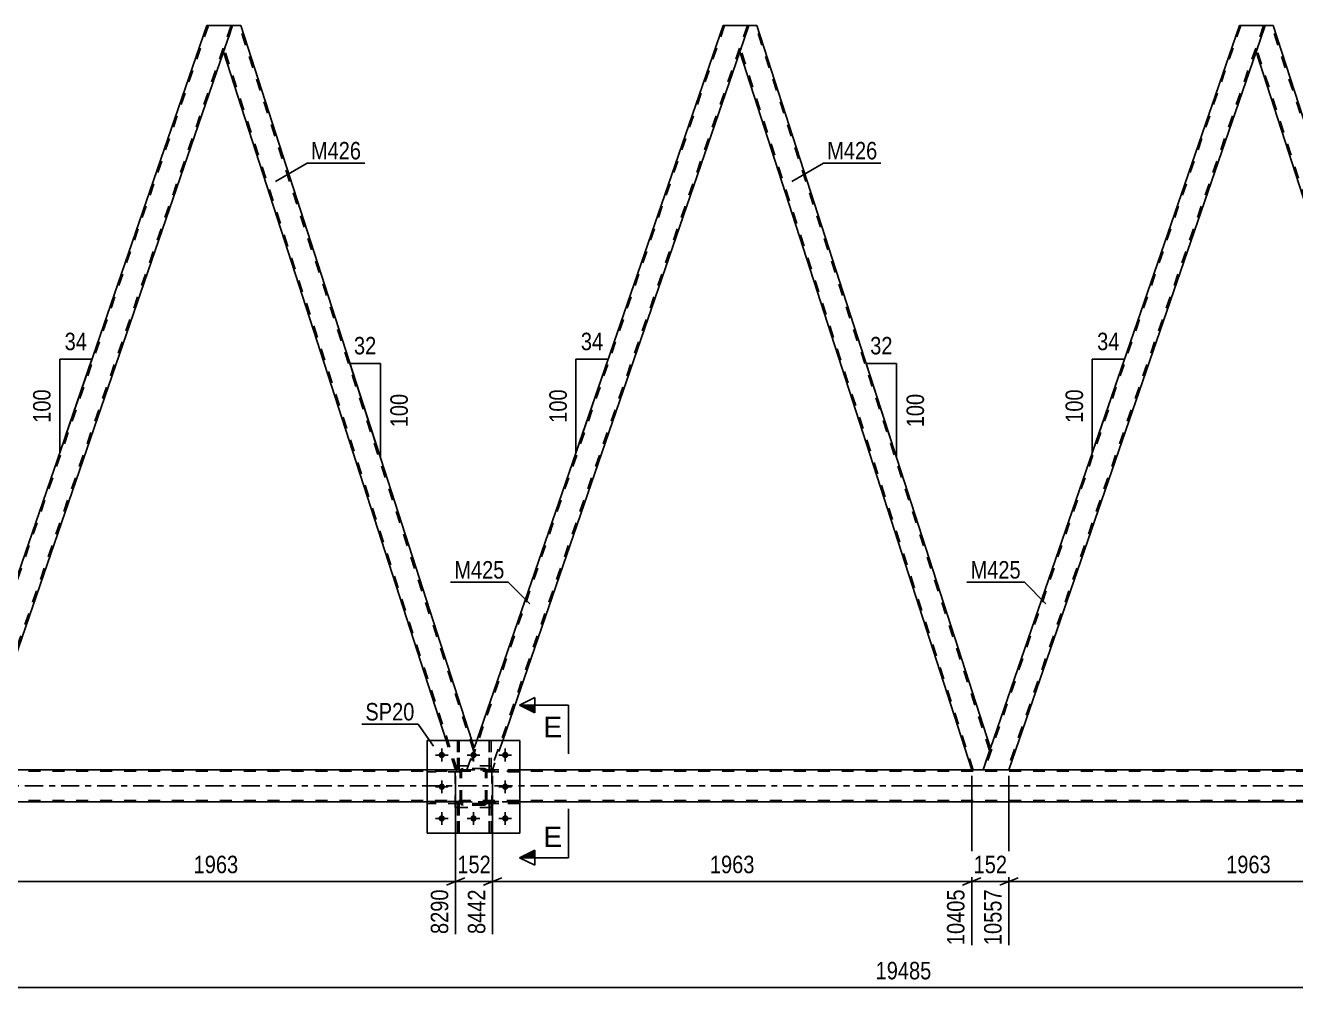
# Model space of a CAD drawing. Header units: millimetres. Extents: x 0 to 841, y 0 to 594.
# Drawn here: x 279.8 to 487.9, y 283.5 to 441.2 of the extents above; entities that cross this region are included whole.
import ezdxf

# ---------------------------------------------------------------- set-up
doc = ezdxf.new("R2010")
doc.units = ezdxf.units.MM
doc.linetypes.add('DXK_LINE_DOT2', pattern=[3.9198, 1.9599, -1.9599])
doc.linetypes.add('DXK_LINE_DOT3', pattern=[5.9187, 2.979, -0.9799, 0.9799, -0.9799])
doc.styles.add('Arial', font='ARIAL.TTF', dxfattribs={"height": 0.2})
doc.styles.add('Arial Narrow', font='ARIALN.TTF', dxfattribs={"height": 0.2})

# ---------------------------------------------------------------- blocks, each defined once
blk = doc.blocks.new('Part-122573578-3380 - 3249')
at = {"color": 7, "linetype": 'DXK_LINE_DOT2'}
for p, q in [((350.99, 318.94), (351.03, 319.12)), ((351.03, 319.12), (350.99, 318.94)), ((350.99, 313.9), (350.99, 318.94)), ((351.23, 318.94), (351.25, 319.03)), ((351.23, 313.9), (351.23, 318.94)), ((351.25, 319.03), (351.3, 319.11)), ((351.29, 319.38), (351.47, 319.42)), ((351.47, 319.42), (351.29, 319.38)), ((351.3, 319.11), (351.38, 319.16)), ((351.38, 319.16), (351.47, 319.18)), ((354.91, 319.42), (351.47, 319.42)), ((351.47, 319.18), (354.91, 319.18)), ((354.91, 319.42), (355.09, 319.38)), ((355.09, 319.38), (354.91, 319.42)), ((354.91, 319.18), (355, 319.16)), ((355, 319.16), (355.08, 319.11)), ((355.08, 319.11), (355.13, 319.03)), ((355.13, 319.03), (355.15, 318.94)), ((355.15, 313.9), (355.15, 318.94)), ((355.35, 319.12), (355.39, 318.94)), ((355.39, 318.94), (355.35, 319.12)), ((355.39, 313.9), (355.39, 318.94)), ((351.03, 313.71), (350.99, 313.9)), ((350.99, 313.9), (351.03, 313.71)), ((351.25, 313.8), (351.23, 313.9)), ((351.3, 313.73), (351.25, 313.8)), ((351.47, 313.42), (351.29, 313.45)), ((351.29, 313.45), (351.47, 313.42)), ((351.38, 313.68), (351.3, 313.73)), ((351.47, 313.66), (351.38, 313.68)), ((354.91, 313.66), (351.47, 313.66)), ((354.91, 313.42), (351.47, 313.42)), ((355, 313.68), (354.91, 313.66)), ((355.09, 313.45), (354.91, 313.42)), ((354.91, 313.42), (355.09, 313.45)), ((355.08, 313.73), (355, 313.68)), ((355.13, 313.81), (355.08, 313.73)), ((355.15, 313.9), (355.13, 313.81)), ((355.39, 313.9), (355.35, 313.71)), ((355.35, 313.71), (355.39, 313.9))]:
    blk.add_line(p, q, dxfattribs=at)
at = {"color": 7, "linetype": 'DXK_LINE_DOT3'}
blk.add_line((353.19, 316.42), (353.19, 316.42), dxfattribs=at)
at = {"color": 7, "linetype": 'DXK_LINE_DOT2'}
for centre, start, end in [((351.47, 318.94), 112.5057, 157.5057), ((351.47, 318.94), 112.5057, 157.5057), ((354.91, 318.94), 22.5057, 67.5057), ((354.91, 318.94), 22.5057, 67.5057), ((351.47, 313.9), 202.5057, 247.5057), ((351.47, 313.9), 202.5057, 247.5057), ((354.91, 313.9), 292.5057, 337.5057), ((354.91, 313.9), 292.5057, 337.5057)]:
    blk.add_arc(centre, 0.48, start, end, dxfattribs=at)
blk = doc.blocks.new('Part-122573578-3317 - 3249')
at = {"color": 7, "linetype": 'DXK_LINE_DOT2'}
for p, q in [((360.79, 313.98), (355.39, 313.98)), ((355.39, 313.98), (355.39, 313.66)), ((355.39, 313.66), (360.79, 313.66)), ((355.99, 313.66), (355.99, 313.98)), ((360.79, 313.66), (360.79, 313.98))]:
    blk.add_line(p, q, dxfattribs=at)
blk = doc.blocks.new('Part-122573578-3368 - 3249')
at = {"color": 2, "linetype": 'Continuous'}
blk.add_line((356.06, 324.02), (355.74, 324.02), dxfattribs=at)
at = {"color": 7, "linetype": 'DXK_LINE_DOT2'}
for p, q in [((355.74, 324.02), (355.74, 319.17)), ((356.06, 319.17), (356.06, 324.02)), ((355.74, 319.77), (356.06, 319.77)), ((355.74, 319.17), (356.06, 319.17))]:
    blk.add_line(p, q, dxfattribs=at)
blk = doc.blocks.new('Part-122573578-3264 - 3249')
at = {"color": 7, "linetype": 'DXK_LINE_DOT2'}
for p, q in [((350.99, 313.98), (345.59, 313.98)), ((345.59, 313.66), (345.59, 313.98)), ((350.99, 313.66), (345.59, 313.66)), ((350.39, 313.66), (350.39, 313.98)), ((350.99, 313.98), (350.99, 313.66))]:
    blk.add_line(p, q, dxfattribs=at)
blk = doc.blocks.new('Part-122573578-3282 - 3249')
at = {"color": 7, "linetype": 'DXK_LINE_DOT2'}
for p, q in [((355.39, 313.66), (355.39, 313.98)), ((355.39, 313.98), (360.79, 313.98)), ((360.79, 313.66), (355.39, 313.66)), ((355.99, 313.66), (355.99, 313.98)), ((360.79, 313.98), (360.79, 313.66))]:
    blk.add_line(p, q, dxfattribs=at)
blk = doc.blocks.new('Part-122573578-3285 - 3249')
at = {"color": 7, "linetype": 'DXK_LINE_DOT2'}
for p, q in [((350.86, 313.65), (350.54, 313.65)), ((350.54, 313.65), (350.54, 308.82)), ((350.54, 313.05), (350.86, 313.05)), ((350.86, 308.82), (350.86, 313.65)), ((350.54, 308.82), (350.86, 308.82))]:
    blk.add_line(p, q, dxfattribs=at)
blk = doc.blocks.new('Part-122573578-3288 - 3249')
at = {"color": 7, "linetype": 'DXK_LINE_DOT2'}
for p, q in [((355.39, 318.86), (355.39, 319.18)), ((355.39, 319.18), (360.79, 319.18)), ((360.79, 318.86), (355.39, 318.86)), ((355.99, 318.86), (355.99, 319.18)), ((360.79, 319.18), (360.79, 318.86))]:
    blk.add_line(p, q, dxfattribs=at)
blk = doc.blocks.new('Part-122573578-3410 - 3249')
at = {"color": 2, "linetype": 'Continuous'}
for p, q in [((360.79, 324.02), (345.59, 324.02)), ((345.59, 308.82), (345.59, 324.02)), ((360.79, 308.82), (360.79, 324.02)), ((360.79, 308.82), (345.59, 308.82))]:
    blk.add_line(p, q, dxfattribs=at)
blk = doc.blocks.new('Part-122573578-3304 - 3249')
at = {"color": 7, "linetype": 'DXK_LINE_DOT2'}
for p, q in [((309.74, 441.2), (267.74, 319.2)), ((313.46, 441.2), (271.46, 319.2)), ((313.71, 441.2), (312.23, 436.88)), ((267.48, 319.2), (268.7, 322.73)), ((271.71, 319.2), (267.48, 319.2))]:
    blk.add_line(p, q, dxfattribs=at)
at = {"color": 2, "linetype": 'Continuous'}
for p, q in [((309.48, 441.2), (268.7, 322.73)), ((313.71, 441.2), (309.48, 441.2)), ((313.71, 441.2), (313.71, 441.2)), ((312.23, 436.88), (271.71, 319.2))]:
    blk.add_line(p, q, dxfattribs=at)
blk = doc.blocks.new('Part-122573578-3312 - 3249')
at = {"color": 7, "linetype": 'DXK_LINE_DOT2'}
for p, q in [((350.54, 319.17), (350.54, 324.02)), ((350.54, 324.02), (350.86, 324.02)), ((350.86, 324.02), (350.86, 319.17)), ((350.54, 319.77), (350.86, 319.77)), ((350.86, 319.17), (350.54, 319.17))]:
    blk.add_line(p, q, dxfattribs=at)
blk = doc.blocks.new('Bolt-122573578-3330 - 3249')
at = {"linetype": 'Continuous'}
for points in [[(348.51, 321.62, -1), (347.47, 321.62, -1)], [(353.71, 321.62, -1), (352.67, 321.62, -1)], [(358.91, 321.62, -1), (357.87, 321.62, -1)], [(348.51, 316.42, -1), (347.47, 316.42, -1)], [(358.91, 316.42, -1), (357.87, 316.42, -1)], [(348.51, 311.22, -1), (347.47, 311.22, -1)], [(353.71, 311.22, -1), (352.67, 311.22, -1)], [(358.91, 311.22, -1), (357.87, 311.22, -1)]]:
    blk.add_hatch(color=1, dxfattribs=at).paths.add_polyline_path(points)
at = {"color": 1, "linetype": 'Continuous'}
for p, q in [((349.03, 321.62), (346.95, 321.62)), ((347.99, 322.66), (347.99, 320.58)), ((354.23, 321.62), (352.15, 321.62)), ((353.19, 322.66), (353.19, 320.58)), ((359.43, 321.62), (357.35, 321.62)), ((358.39, 322.66), (358.39, 320.58)), ((349.03, 316.42), (346.95, 316.42)), ((347.99, 317.46), (347.99, 315.38)), ((359.43, 316.42), (357.35, 316.42)), ((358.39, 317.46), (358.39, 315.38)), ((347.99, 312.26), (347.99, 310.18)), ((353.19, 312.26), (353.19, 310.18)), ((358.39, 312.26), (358.39, 310.18)), ((349.03, 311.22), (346.95, 311.22)), ((354.23, 311.22), (352.15, 311.22)), ((359.43, 311.22), (357.35, 311.22))]:
    blk.add_line(p, q, dxfattribs=at)
blk = doc.blocks.new('Part-122573578-3399 - 3249')
at = {"color": 7, "linetype": 'DXK_LINE_DOT2'}
for p, q in [((356.06, 313.65), (355.74, 313.65)), ((355.74, 313.65), (355.74, 308.82)), ((355.74, 313.05), (356.06, 313.05)), ((356.06, 308.82), (356.06, 313.65)), ((355.74, 308.82), (356.06, 308.82))]:
    blk.add_line(p, q, dxfattribs=at)
blk = doc.blocks.new('Part-122573578-3339 - 3249')
at = {"color": 7, "linetype": 'DXK_LINE_DOT2'}
for p, q in [((355.74, 319.17), (355.74, 324.02)), ((355.74, 324.02), (356.06, 324.02)), ((356.06, 324.02), (356.06, 319.17)), ((355.74, 319.77), (356.06, 319.77)), ((356.06, 319.17), (355.74, 319.17))]:
    blk.add_line(p, q, dxfattribs=at)
blk = doc.blocks.new('Part-122573578-3358 - 3249')
at = {"color": 7, "linetype": 'DXK_LINE_DOT2'}
for p, q in [((360.79, 319.18), (355.39, 319.18)), ((355.39, 319.18), (355.39, 318.86)), ((355.39, 318.86), (360.79, 318.86)), ((355.99, 318.86), (355.99, 319.18)), ((360.79, 318.86), (360.79, 319.18))]:
    blk.add_line(p, q, dxfattribs=at)
blk = doc.blocks.new('Part-122573578-3365 - 3249')
at = {"color": 2, "linetype": 'Continuous'}
blk.add_line((350.86, 324.02), (350.54, 324.02), dxfattribs=at)
at = {"color": 7, "linetype": 'DXK_LINE_DOT2'}
for p, q in [((350.54, 324.02), (350.54, 319.17)), ((350.86, 319.17), (350.86, 324.02)), ((350.54, 319.77), (350.86, 319.77)), ((350.54, 319.17), (350.86, 319.17))]:
    blk.add_line(p, q, dxfattribs=at)
blk = doc.blocks.new('Part-122573578-3381 - 3249')
at = {"color": 7, "linetype": 'DXK_LINE_DOT2'}
for p, q in [((345.59, 324.02), (360.79, 324.02)), ((345.59, 324.02), (345.59, 308.82)), ((360.79, 324.02), (360.79, 308.82)), ((345.59, 308.82), (360.79, 308.82))]:
    blk.add_line(p, q, dxfattribs=at)
blk = doc.blocks.new('Part-122573578-3396 - 3249')
at = {"color": 7, "linetype": 'DXK_LINE_DOT2'}
for p, q in [((356.19, 319.82), (350.19, 319.82)), ((350.19, 313.02), (350.19, 319.82)), ((356.19, 313.02), (356.19, 319.82)), ((356.19, 313.02), (350.19, 313.02))]:
    blk.add_line(p, q, dxfattribs=at)
blk = doc.blocks.new('Part-122573578-3415 - 3249')
at = {"color": 7, "linetype": 'DXK_LINE_DOT2'}
for p, q in [((744.75, 318.96), (90.27, 318.96)), ((360.79, 319.2), (345.59, 319.2)), ((744.75, 314.16), (90.27, 314.16)), ((614.61, 313.92), (345.59, 313.92)), ((360.79, 313.92), (345.59, 313.92))]:
    blk.add_line(p, q, dxfattribs=at)
at = {"color": 2, "linetype": 'Continuous'}
for p, q in [((345.59, 319.2), (191.57, 319.2)), ((599.41, 319.2), (360.79, 319.2)), ((345.59, 313.92), (191.57, 313.92)), ((599.41, 313.92), (360.79, 313.92))]:
    blk.add_line(p, q, dxfattribs=at)
at = {"color": 7, "linetype": 'DXK_LINE_DOT3'}
blk.add_line((90.27, 316.56), (744.75, 316.56), dxfattribs=at)
blk = doc.blocks.new('Part-122573578-3420 - 3249')
at = {"color": 2, "linetype": 'Continuous'}
for p, q in [((313.71, 441.2), (312.22, 436.88)), ((315.03, 441.2), (313.71, 441.2)), ((352.89, 324.02), (315.03, 441.2)), ((348.69, 324.02), (312.22, 436.88))]:
    blk.add_line(p, q, dxfattribs=at)
at = {"color": 7, "linetype": 'DXK_LINE_DOT2'}
for p, q in [((353.18, 322.36), (314.78, 441.2)), ((350.5, 319.2), (312.35, 437.26)), ((350.25, 319.2), (348.69, 324.02)), ((352.09, 319.2), (353.31, 322.73)), ((353.31, 322.73), (352.89, 324.02)), ((350.25, 319.2), (352.09, 319.2))]:
    blk.add_line(p, q, dxfattribs=at)
blk = doc.blocks.new('Part-122573578-3431 - 3249')
at = {"color": 7, "linetype": 'DXK_LINE_DOT2'}
for p, q in [((350.99, 318.94), (351.03, 319.12)), ((351.03, 319.12), (350.99, 318.94)), ((350.99, 313.9), (350.99, 318.94)), ((351.23, 318.94), (351.25, 319.03)), ((351.23, 313.9), (351.23, 318.94)), ((351.25, 319.03), (351.3, 319.11)), ((351.29, 319.38), (351.47, 319.42)), ((351.47, 319.42), (351.29, 319.38)), ((351.3, 319.11), (351.38, 319.16)), ((351.38, 319.16), (351.47, 319.18)), ((354.91, 319.42), (351.47, 319.42)), ((351.47, 319.18), (354.91, 319.18)), ((354.91, 319.42), (355.09, 319.38)), ((355.09, 319.38), (354.91, 319.42)), ((354.91, 319.18), (355, 319.16)), ((355, 319.16), (355.08, 319.11)), ((355.08, 319.11), (355.13, 319.03)), ((355.13, 319.03), (355.15, 318.94)), ((355.15, 313.9), (355.15, 318.94)), ((355.35, 319.12), (355.39, 318.94)), ((355.39, 318.94), (355.35, 319.12)), ((355.39, 313.9), (355.39, 318.94)), ((351.03, 313.71), (350.99, 313.9)), ((350.99, 313.9), (351.03, 313.71)), ((351.25, 313.8), (351.23, 313.9)), ((351.3, 313.73), (351.25, 313.8)), ((351.47, 313.42), (351.29, 313.45)), ((351.29, 313.45), (351.47, 313.42)), ((351.38, 313.68), (351.3, 313.73)), ((351.47, 313.66), (351.38, 313.68)), ((354.91, 313.66), (351.47, 313.66)), ((354.91, 313.42), (351.47, 313.42)), ((355, 313.68), (354.91, 313.66)), ((355.09, 313.45), (354.91, 313.42)), ((354.91, 313.42), (355.09, 313.45)), ((355.08, 313.73), (355, 313.68)), ((355.13, 313.81), (355.08, 313.73)), ((355.15, 313.9), (355.13, 313.81)), ((355.39, 313.9), (355.35, 313.71)), ((355.35, 313.71), (355.39, 313.9))]:
    blk.add_line(p, q, dxfattribs=at)
at = {"color": 7, "linetype": 'DXK_LINE_DOT3'}
blk.add_line((353.19, 316.42), (353.19, 316.42), dxfattribs=at)
at = {"color": 7, "linetype": 'DXK_LINE_DOT2'}
for centre, start, end in [((351.47, 318.94), 112.5057, 157.5057), ((351.47, 318.94), 112.5057, 157.5057), ((354.91, 318.94), 22.5057, 67.5057), ((354.91, 318.94), 22.5057, 67.5057), ((351.47, 313.9), 202.5057, 247.5057), ((351.47, 313.9), 202.5057, 247.5057), ((354.91, 313.9), 292.5057, 337.5057), ((354.91, 313.9), 292.5057, 337.5057)]:
    blk.add_arc(centre, 0.48, start, end, dxfattribs=at)
blk = doc.blocks.new('Part-122573578-3452 - 3249')
at = {"color": 7, "linetype": 'DXK_LINE_DOT2'}
for p, q in [((350.99, 319.18), (345.59, 319.18)), ((345.59, 318.86), (345.59, 319.18)), ((350.99, 318.86), (345.59, 318.86)), ((350.39, 318.86), (350.39, 319.18)), ((350.99, 319.18), (350.99, 318.86))]:
    blk.add_line(p, q, dxfattribs=at)
blk = doc.blocks.new('Bolt-122573578-3469 - 3249')
at = {"color": 1, "linetype": 'Continuous'}
for p, q in [((346.95, 321.62), (347.64, 321.62)), ((347.99, 322.66), (347.99, 321.96)), ((347.99, 320.58), (347.99, 321.27)), ((349.03, 321.62), (348.34, 321.62)), ((352.15, 321.62), (352.84, 321.62)), ((353.19, 322.66), (353.19, 321.96)), ((353.19, 320.58), (353.19, 321.27)), ((354.23, 321.62), (353.54, 321.62)), ((357.35, 321.62), (358.04, 321.62)), ((358.39, 322.66), (358.39, 321.96)), ((358.39, 320.58), (358.39, 321.27)), ((359.43, 321.62), (358.74, 321.62)), ((346.95, 316.42), (347.64, 316.42)), ((347.99, 317.46), (347.99, 316.76)), ((349.03, 316.42), (348.34, 316.42)), ((357.35, 316.42), (358.04, 316.42)), ((358.39, 317.46), (358.39, 316.76)), ((359.43, 316.42), (358.74, 316.42)), ((347.99, 315.38), (347.99, 316.07)), ((358.39, 315.38), (358.39, 316.07)), ((347.99, 312.26), (347.99, 311.56)), ((353.19, 312.26), (353.19, 311.56)), ((358.39, 312.26), (358.39, 311.56)), ((346.95, 311.22), (347.64, 311.22)), ((347.99, 310.18), (347.99, 310.87)), ((349.03, 311.22), (348.34, 311.22)), ((352.15, 311.22), (352.84, 311.22)), ((353.19, 310.18), (353.19, 310.87)), ((354.23, 311.22), (353.54, 311.22)), ((357.35, 311.22), (358.04, 311.22)), ((358.39, 310.18), (358.39, 310.87)), ((359.43, 311.22), (358.74, 311.22))]:
    blk.add_line(p, q, dxfattribs=at)
blk = doc.blocks.new('Part-122573578-3474 - 3249')
at = {"color": 2, "linetype": 'Continuous'}
for p, q in [((396.83, 436.88), (398.32, 441.2)), ((399.64, 441.2), (398.32, 441.2)), ((437.91, 322.73), (399.64, 441.2)), ((434.85, 319.2), (396.83, 436.88)), ((437.91, 322.73), (437.65, 321.98)), ((437.65, 321.98), (436.7, 319.2))]:
    blk.add_line(p, q, dxfattribs=at)
at = {"color": 7, "linetype": 'DXK_LINE_DOT2'}
for p, q in [((437.78, 322.35), (399.39, 441.2)), ((435.1, 319.2), (396.96, 437.26)), ((436.7, 319.2), (434.85, 319.2))]:
    blk.add_line(p, q, dxfattribs=at)
blk = doc.blocks.new('Part-122573578-3479 - 3249')
at = {"color": 7, "linetype": 'DXK_LINE_DOT2'}
for p, q in [((394.34, 441.2), (352.34, 319.2)), ((398.07, 441.2), (356.07, 319.2)), ((398.32, 441.2), (396.83, 436.88)), ((352.09, 319.2), (353.75, 324.02)), ((357.98, 324.02), (356.32, 319.2)), ((356.32, 319.2), (352.09, 319.2))]:
    blk.add_line(p, q, dxfattribs=at)
at = {"color": 2, "linetype": 'Continuous'}
for p, q in [((394.09, 441.2), (353.75, 324.02)), ((398.32, 441.2), (394.09, 441.2)), ((398.32, 441.2), (398.32, 441.2)), ((396.83, 436.88), (357.98, 324.02))]:
    blk.add_line(p, q, dxfattribs=at)
blk = doc.blocks.new('Part-122573578-3500 - 3249')
at = {"color": 7, "linetype": 'DXK_LINE_DOT2'}
for p, q in [((350.99, 313.98), (345.59, 313.98)), ((345.59, 313.98), (345.59, 313.66)), ((350.99, 313.66), (345.59, 313.66)), ((350.39, 313.66), (350.39, 313.98)), ((350.99, 313.66), (350.99, 313.98))]:
    blk.add_line(p, q, dxfattribs=at)
blk = doc.blocks.new('Part-122573578-3503 - 3249')
at = {"color": 7, "linetype": 'DXK_LINE_DOT2'}
for p, q in [((350.99, 319.18), (345.59, 319.18)), ((345.59, 319.18), (345.59, 318.86)), ((350.99, 318.86), (345.59, 318.86)), ((350.39, 318.86), (350.39, 319.18)), ((350.99, 318.86), (350.99, 319.18))]:
    blk.add_line(p, q, dxfattribs=at)
blk = doc.blocks.new('Part-122573578-3647 - 3249')
at = {"color": 7, "linetype": 'DXK_LINE_DOT2'}
for p, q in [((478.95, 441.2), (436.95, 319.2)), ((482.67, 441.2), (440.67, 319.2)), ((482.93, 441.2), (481.44, 436.88)), ((482.92, 441.2), (482.93, 441.2)), ((482.93, 441.2), (482.92, 441.2)), ((436.7, 319.2), (437.91, 322.73)), ((440.93, 319.2), (436.7, 319.2))]:
    blk.add_line(p, q, dxfattribs=at)
at = {"color": 2, "linetype": 'Continuous'}
for p, q in [((478.7, 441.2), (437.91, 322.73)), ((482.92, 441.2), (478.7, 441.2)), ((481.44, 436.88), (440.93, 319.2))]:
    blk.add_line(p, q, dxfattribs=at)
blk = doc.blocks.new('Part-122573578-3515 - 3249')
at = {"color": 7, "linetype": 'DXK_LINE_DOT2'}
for p, q in [((356.19, 319.82), (350.19, 319.82)), ((350.19, 313.02), (350.19, 319.82)), ((356.19, 313.02), (356.19, 319.82)), ((356.19, 313.02), (350.19, 313.02))]:
    blk.add_line(p, q, dxfattribs=at)
blk = doc.blocks.new('Part-122573578-3552 - 3249')
at = {"color": 7, "linetype": 'DXK_LINE_DOT2'}
for p, q in [((350.54, 308.82), (350.54, 313.65)), ((350.54, 313.65), (350.86, 313.65)), ((350.54, 313.05), (350.86, 313.05)), ((350.86, 313.65), (350.86, 308.82)), ((350.86, 308.82), (350.54, 308.82))]:
    blk.add_line(p, q, dxfattribs=at)
blk = doc.blocks.new('Part-122573578-3555 - 3249')
at = {"color": 7, "linetype": 'DXK_LINE_DOT2'}
for p, q in [((355.74, 308.82), (355.74, 313.65)), ((355.74, 313.65), (356.06, 313.65)), ((355.74, 313.05), (356.06, 313.05)), ((356.06, 313.65), (356.06, 308.82)), ((356.06, 308.82), (355.74, 308.82))]:
    blk.add_line(p, q, dxfattribs=at)
blk = doc.blocks.new('Part-122573578-3652 - 3249')
at = {"color": 2, "linetype": 'Continuous'}
for p, q in [((482.93, 441.2), (481.44, 436.88)), ((484.25, 441.2), (482.93, 441.2)), ((522.52, 322.73), (484.25, 441.2)), ((519.46, 319.2), (481.44, 436.88)), ((522.52, 322.73), (522.26, 321.98)), ((522.26, 321.98), (521.3, 319.2))]:
    blk.add_line(p, q, dxfattribs=at)
at = {"color": 7, "linetype": 'DXK_LINE_DOT2'}
for p, q in [((522.39, 322.36), (483.99, 441.2)), ((519.71, 319.2), (481.57, 437.26)), ((481.44, 436.88), (481.44, 436.88)), ((481.44, 436.88), (481.44, 436.88)), ((481.44, 436.88), (481.44, 436.88)), ((481.44, 436.88), (481.44, 436.88)), ((521.3, 319.2), (519.46, 319.2))]:
    blk.add_line(p, q, dxfattribs=at)
blk = doc.blocks.new('StraightDimension-122573578-10557 - 3249')
at = {"color": 7, "linetype": 'Continuous'}
for p, q in [((350.25, 318.2), (350.25, 292.28)), ((356.32, 318.2), (356.32, 292.28)), ((348.75, 300.3), (351.75, 301.5)), ((350.25, 300.9), (356.32, 300.9)), ((357.82, 301.5), (354.82, 300.3))]:
    blk.add_line(p, q, dxfattribs=at)
at = {"color": 0}
blk.add_wipeout([(356.62, 301.65), (356.62, 305.85), (349.94, 305.85), (349.94, 301.65)], dxfattribs=at)
at = {"color": 0, "linetype": 'Continuous'}
blk.add_wipeout([(355.72, 300.2), (351.52, 300.2), (351.52, 291.68), (355.72, 291.68)], dxfattribs=at)
at = {"color": 3, "style": 'Arial Narrow'}
blk.add_text('152', height=2.863, dxfattribs=at).set_placement((350.54, 302.25))
at = {"color": 3, "linetype": 'Continuous', "style": 'Arial Narrow'}
blk.add_text('8442', height=2.863, rotation=90.0002, dxfattribs=at).set_placement((355.12, 292.28))
blk = doc.blocks.new('AngleDimension-122573578-4281 - 3249')
at = {"color": 7, "linetype": 'Continuous'}
for p, q in [((454.58, 386.47), (459.86, 386.47)), ((454.58, 371.16), (459.86, 386.47)), ((454.58, 371.16), (454.58, 386.47)), ((455.54, 373.93), (459.86, 386.47))]:
    blk.add_line(p, q, dxfattribs=at)
at = {"color": 0}
for points in [[(459.65, 387.37), (459.65, 391.57), (454.79, 391.57), (454.79, 387.37)], [(453.68, 382.16), (449.48, 382.16), (449.48, 375.47), (453.68, 375.47)]]:
    blk.add_wipeout(points, dxfattribs=at)
at = {"color": 3, "style": 'Arial Narrow'}
blk.add_text('34', height=2.863, dxfattribs=at).set_placement((455.39, 387.97))
blk.add_text('100', height=2.863, rotation=90.0002, dxfattribs=at).set_placement((453.08, 376.07))
blk = doc.blocks.new('StraightDimension-122573578-10556 - 3249')
at = {"color": 7, "linetype": 'Continuous'}
for p, q in [((356.32, 318.2), (356.32, 292.28)), ((434.85, 318.2), (434.85, 290.46)), ((357.82, 301.5), (354.82, 300.3)), ((356.32, 300.9), (434.85, 300.9)), ((433.35, 300.3), (436.35, 301.5))]:
    blk.add_line(p, q, dxfattribs=at)
at = {"color": 0}
blk.add_wipeout([(399.84, 301.65), (399.84, 305.85), (391.33, 305.85), (391.33, 301.65)], dxfattribs=at)
at = {"color": 0, "linetype": 'Continuous'}
blk.add_wipeout([(434.25, 300.2), (430.05, 300.2), (430.05, 289.86), (434.25, 289.86)], dxfattribs=at)
at = {"color": 3, "style": 'Arial Narrow'}
blk.add_text('1963', height=2.863, dxfattribs=at).set_placement((391.93, 302.25))
at = {"color": 3, "linetype": 'Continuous', "style": 'Arial Narrow'}
blk.add_text('10405', height=2.863, rotation=90.0002, dxfattribs=at).set_placement((433.65, 290.46))
blk = doc.blocks.new('StraightDimension-122573578-10558 - 3249')
at = {"color": 7, "linetype": 'Continuous'}
for p, q in [((271.71, 318.2), (271.71, 292.28)), ((350.25, 318.2), (350.25, 292.28)), ((273.21, 301.5), (270.21, 300.3)), ((271.71, 300.9), (350.25, 300.9)), ((348.75, 300.3), (351.75, 301.5))]:
    blk.add_line(p, q, dxfattribs=at)
at = {"color": 0}
blk.add_wipeout([(315.23, 301.65), (315.23, 305.85), (306.72, 305.85), (306.72, 301.65)], dxfattribs=at)
at = {"color": 0, "linetype": 'Continuous'}
blk.add_wipeout([(349.65, 300.2), (345.45, 300.2), (345.45, 291.68), (349.65, 291.68)], dxfattribs=at)
at = {"color": 3, "style": 'Arial Narrow'}
blk.add_text('1963', height=2.863, dxfattribs=at).set_placement((307.32, 302.25))
at = {"color": 3, "linetype": 'Continuous', "style": 'Arial Narrow'}
blk.add_text('8290', height=2.863, rotation=90.0002, dxfattribs=at).set_placement((349.05, 292.28))
blk = doc.blocks.new('StraightDimension-122573578-10554 - 3249')
at = {"color": 7, "linetype": 'Continuous'}
for p, q in [((440.93, 318.2), (440.93, 290.46)), ((519.46, 318.2), (519.46, 290.46)), ((442.43, 301.5), (439.43, 300.3)), ((440.93, 300.9), (519.46, 300.9)), ((517.96, 300.3), (520.96, 301.5))]:
    blk.add_line(p, q, dxfattribs=at)
at = {"color": 0}
blk.add_wipeout([(484.45, 301.65), (484.45, 305.85), (475.94, 305.85), (475.94, 301.65)], dxfattribs=at)
at = {"color": 0, "linetype": 'Continuous'}
blk.add_wipeout([(518.86, 300.2), (514.66, 300.2), (514.66, 289.86), (518.86, 289.86)], dxfattribs=at)
at = {"color": 3, "style": 'Arial Narrow'}
blk.add_text('1963', height=2.863, dxfattribs=at).set_placement((476.54, 302.25))
at = {"color": 3, "linetype": 'Continuous', "style": 'Arial Narrow'}
blk.add_text('12520', height=2.863, rotation=90.0002, dxfattribs=at).set_placement((518.26, 290.46))
blk = doc.blocks.new('AngleDimension-122573578-4337 - 3249')
at = {"color": 7, "linetype": 'Continuous'}
for p, q in [((285.37, 386.47), (290.64, 386.47)), ((285.37, 371.16), (290.64, 386.47)), ((285.37, 371.16), (285.37, 386.47)), ((286.32, 373.93), (290.64, 386.47))]:
    blk.add_line(p, q, dxfattribs=at)
at = {"color": 0}
for points in [[(290.43, 387.37), (290.43, 391.57), (285.58, 391.57), (285.58, 387.37)], [(284.47, 382.16), (280.27, 382.16), (280.27, 375.47), (284.47, 375.47)]]:
    blk.add_wipeout(points, dxfattribs=at)
at = {"color": 3, "style": 'Arial Narrow'}
blk.add_text('34', height=2.863, dxfattribs=at).set_placement((286.18, 387.97))
blk.add_text('100', height=2.863, rotation=90.0002, dxfattribs=at).set_placement((283.87, 376.07))
blk = doc.blocks.new('StraightDimension-122573578-4004 - 3249')
at = {"color": 7, "linetype": 'Continuous'}
blk.add_line((56.29, 283.5), (791.03, 283.5), dxfattribs=at)
at = {"color": 0}
blk.add_wipeout([(428.83, 284.25), (428.83, 288.45), (418.49, 288.45), (418.49, 284.25)], dxfattribs=at)
at = {"color": 3, "style": 'Arial Narrow'}
blk.add_text('19485', height=2.863, dxfattribs=at).set_placement((419.09, 284.85))
blk = doc.blocks.new('AngleDimension-122573578-4309 - 3249')
at = {"color": 7, "linetype": 'Continuous'}
for p, q in [((369.98, 386.47), (375.25, 386.47)), ((369.98, 371.16), (375.25, 386.47)), ((369.98, 371.16), (369.98, 386.47)), ((370.93, 373.93), (375.25, 386.47))]:
    blk.add_line(p, q, dxfattribs=at)
at = {"color": 0}
for points in [[(375.04, 387.37), (375.04, 391.57), (370.18, 391.57), (370.18, 387.37)], [(369.08, 382.16), (364.88, 382.16), (364.88, 375.47), (369.08, 375.47)]]:
    blk.add_wipeout(points, dxfattribs=at)
at = {"color": 3, "style": 'Arial Narrow'}
blk.add_text('34', height=2.863, dxfattribs=at).set_placement((370.78, 387.97))
blk.add_text('100', height=2.863, rotation=90.0002, dxfattribs=at).set_placement((368.48, 376.07))
blk = doc.blocks.new('AngleDimension-122573578-4323 - 3249')
at = {"color": 7, "linetype": 'Continuous'}
for p, q in [((421.79, 372.63), (417.54, 385.78)), ((422.52, 385.78), (417.54, 385.78)), ((422.52, 370.37), (417.54, 385.78)), ((422.52, 370.37), (422.52, 385.78))]:
    blk.add_line(p, q, dxfattribs=at)
at = {"color": 0}
for points in [[(422.46, 386.68), (422.46, 390.88), (417.6, 390.88), (417.6, 386.68)], [(427.62, 381.42), (423.42, 381.42), (423.42, 374.73), (427.62, 374.73)]]:
    blk.add_wipeout(points, dxfattribs=at)
at = {"color": 3, "style": 'Arial Narrow'}
blk.add_text('32', height=2.863, dxfattribs=at).set_placement((418.2, 387.28))
blk.add_text('100', height=2.863, rotation=90.0002, dxfattribs=at).set_placement((427.02, 375.33))
blk = doc.blocks.new('AngleDimension-122573578-4351 - 3249')
at = {"color": 7, "linetype": 'Continuous'}
for p, q in [((337.19, 372.63), (332.94, 385.78)), ((337.92, 385.78), (332.94, 385.78)), ((337.92, 370.37), (332.94, 385.78)), ((337.92, 370.37), (337.92, 385.78))]:
    blk.add_line(p, q, dxfattribs=at)
at = {"color": 0}
for points in [[(337.85, 386.68), (337.85, 390.88), (333, 390.88), (333, 386.68)], [(343.02, 381.42), (338.82, 381.42), (338.82, 374.73), (343.02, 374.73)]]:
    blk.add_wipeout(points, dxfattribs=at)
at = {"color": 3, "style": 'Arial Narrow'}
blk.add_text('32', height=2.863, dxfattribs=at).set_placement((333.6, 387.28))
blk.add_text('100', height=2.863, rotation=90.0002, dxfattribs=at).set_placement((342.42, 375.33))
blk = doc.blocks.new('StraightDimension-122573578-10555 - 3249')
at = {"color": 7, "linetype": 'Continuous'}
for p, q in [((434.85, 318.2), (434.85, 290.46)), ((440.93, 318.2), (440.93, 290.46)), ((433.35, 300.3), (436.35, 301.5)), ((434.85, 300.9), (440.93, 300.9)), ((442.43, 301.5), (439.43, 300.3))]:
    blk.add_line(p, q, dxfattribs=at)
at = {"color": 0}
blk.add_wipeout([(441.23, 301.65), (441.23, 305.85), (434.55, 305.85), (434.55, 301.65)], dxfattribs=at)
at = {"color": 0, "linetype": 'Continuous'}
blk.add_wipeout([(440.33, 300.2), (436.13, 300.2), (436.13, 289.86), (440.33, 289.86)], dxfattribs=at)
at = {"color": 3, "style": 'Arial Narrow'}
blk.add_text('152', height=2.863, dxfattribs=at).set_placement((435.15, 302.25))
at = {"color": 3, "linetype": 'Continuous', "style": 'Arial Narrow'}
blk.add_text('10557', height=2.863, rotation=90.0002, dxfattribs=at).set_placement((439.73, 290.46))
blk = doc.blocks.new('Mark-122573578-3406 - 3249')
at = {"color": 0}
blk.add_wipeout([(343.51, 327.28), (343.51, 330.28), (335.47, 330.28), (335.47, 327.28)], dxfattribs=at)
blk.add_wipeout([(343.51, 327.28), (343.51, 330.28), (335.47, 330.28), (335.47, 327.28)], dxfattribs=at)
at = {"color": 30, "linetype": 'Continuous'}
for p in [(334.87, 326.68), (346.64, 323.09)]:
    blk.add_line(p, (344.11, 326.68), dxfattribs=at)
at = {"color": 3, "style": 'Arial Narrow'}
blk.add_text('SP20', height=2.863, dxfattribs=at).set_placement((335.47, 327.28))
blk = doc.blocks.new('Mark-122573578-3416 - 3249')
at = {"color": 0}
blk.add_wipeout([(334.77, 419.24), (334.77, 422.24), (326.54, 422.24), (326.54, 419.24)], dxfattribs=at)
blk.add_wipeout([(334.77, 419.24), (334.77, 422.24), (326.54, 422.24), (326.54, 419.24)], dxfattribs=at)
at = {"color": 30, "linetype": 'Continuous'}
for p, q in [((320.75, 415.64), (325.94, 418.64)), ((325.94, 418.64), (335.37, 418.64))]:
    blk.add_line(p, q, dxfattribs=at)
at = {"color": 3, "style": 'Arial Narrow'}
blk.add_text('M426', height=2.863, dxfattribs=at).set_placement((326.54, 419.24))
blk = doc.blocks.new('Mark-122573578-3643 - 3249')
at = {"color": 0}
blk.add_wipeout([(442.88, 350.54), (442.88, 353.54), (434.65, 353.54), (434.65, 350.54)], dxfattribs=at)
blk.add_wipeout([(442.88, 350.54), (442.88, 353.54), (434.65, 353.54), (434.65, 350.54)], dxfattribs=at)
at = {"color": 30, "linetype": 'Continuous'}
for p in [(434.05, 349.94), (447.01, 346.4)]:
    blk.add_line(p, (443.48, 349.94), dxfattribs=at)
at = {"color": 3, "style": 'Arial Narrow'}
blk.add_text('M425', height=2.863, dxfattribs=at).set_placement((434.65, 350.54))
blk = doc.blocks.new('Mark-122573578-3470 - 3249')
at = {"color": 0}
blk.add_wipeout([(419.37, 419.24), (419.37, 422.24), (411.15, 422.24), (411.15, 419.24)], dxfattribs=at)
blk.add_wipeout([(419.37, 419.24), (419.37, 422.24), (411.15, 422.24), (411.15, 419.24)], dxfattribs=at)
at = {"color": 30, "linetype": 'Continuous'}
for p, q in [((405.35, 415.64), (410.55, 418.64)), ((410.55, 418.64), (419.97, 418.64))]:
    blk.add_line(p, q, dxfattribs=at)
at = {"color": 3, "style": 'Arial Narrow'}
blk.add_text('M426', height=2.863, dxfattribs=at).set_placement((411.15, 419.24))
blk = doc.blocks.new('Mark-122573578-3475 - 3249')
at = {"color": 0}
blk.add_wipeout([(358.27, 350.54), (358.27, 353.54), (350.04, 353.54), (350.04, 350.54)], dxfattribs=at)
blk.add_wipeout([(358.27, 350.54), (358.27, 353.54), (350.04, 353.54), (350.04, 350.54)], dxfattribs=at)
at = {"color": 30, "linetype": 'Continuous'}
for p in [(349.44, 349.94), (362.4, 346.4)]:
    blk.add_line(p, (358.87, 349.94), dxfattribs=at)
at = {"color": 3, "style": 'Arial Narrow'}
blk.add_text('M425', height=2.863, dxfattribs=at).set_placement((350.04, 350.54))
blk = doc.blocks.new('SectionMark-122573578-4862 - 3249')
at = {"linetype": 'Continuous'}
for points in [[(363.23, 329.79), (363.23, 328.54), (360.73, 329.79)], [(363.23, 306.04), (363.23, 304.79), (360.73, 304.79)]]:
    blk.add_hatch(color=6, dxfattribs=at).paths.add_polyline_path(points)
at = {"color": 6, "linetype": 'Continuous'}
for p, q in [((360.73, 329.79), (363.23, 331.04)), ((363.23, 328.54), (363.23, 331.04)), ((368.73, 329.79), (360.73, 329.79)), ((360.73, 329.79), (363.23, 328.54)), ((360.73, 304.79), (363.23, 306.04)), ((363.23, 306.04), (363.23, 303.54)), ((368.73, 304.79), (360.73, 304.79)), ((363.23, 303.54), (360.73, 304.79))]:
    blk.add_line(p, q, dxfattribs=at)
at = {"color": 0, "linetype": 'Continuous'}
for points in [[(367.73, 324.54), (367.73, 328.04), (364.62, 328.04), (364.62, 324.54)], [(367.73, 306.54), (367.73, 310.04), (364.62, 310.04), (364.62, 306.54)]]:
    blk.add_wipeout(points, dxfattribs=at)
at = {"color": 6, "linetype": 'Continuous'}
for p, q in [((368.73, 329.79), (368.73, 321.79)), ((368.73, 304.79), (368.73, 312.79))]:
    blk.add_line(p, q, dxfattribs=at)
at = {"color": 3, "linetype": 'Continuous', "style": 'Arial'}
for p in [(364.62, 324.54), (364.62, 306.54)]:
    blk.add_text('E', height=3.34, dxfattribs=at).set_placement(p)

msp = doc.modelspace()

# ---------------------------------------------------------------- block references
for name in ['Part-122573578-3304 - 3249', 'Part-122573578-3420 - 3249', 'Part-122573578-3479 - 3249', 'Part-122573578-3474 - 3249', 'Part-122573578-3647 - 3249', 'Part-122573578-3652 - 3249', 'Part-122573578-3410 - 3249', 'Part-122573578-3381 - 3249', 'Part-122573578-3312 - 3249', 'Part-122573578-3365 - 3249', 'Part-122573578-3368 - 3249', 'Part-122573578-3339 - 3249', 'Bolt-122573578-3330 - 3249', 'Bolt-122573578-3469 - 3249', 'Part-122573578-3415 - 3249', 'Part-122573578-3452 - 3249', 'Part-122573578-3503 - 3249', 'Part-122573578-3396 - 3249', 'Part-122573578-3515 - 3249', 'Part-122573578-3380 - 3249', 'Part-122573578-3431 - 3249', 'Part-122573578-3288 - 3249', 'Part-122573578-3358 - 3249', 'Part-122573578-3264 - 3249', 'Part-122573578-3500 - 3249', 'Part-122573578-3285 - 3249', 'Part-122573578-3552 - 3249', 'Part-122573578-3317 - 3249', 'Part-122573578-3282 - 3249', 'Part-122573578-3399 - 3249', 'Part-122573578-3555 - 3249']:
    msp.add_blockref(name, (0, 0))

# ---------------------------------------------------------------- next in the draw order: block references
for name in ['AngleDimension-122573578-4337 - 3249', 'AngleDimension-122573578-4281 - 3249', 'StraightDimension-122573578-10557 - 3249', 'StraightDimension-122573578-10554 - 3249']:
    msp.add_blockref(name, (0, 0))

# ---------------------------------------------------------------- next in the draw order: block references
for name in ['StraightDimension-122573578-10558 - 3249', 'StraightDimension-122573578-10556 - 3249']:
    msp.add_blockref(name, (0, 0))

# ---------------------------------------------------------------- next in the draw order: block references
msp.add_blockref('StraightDimension-122573578-4004 - 3249', (0, 0))

# ---------------------------------------------------------------- next in the draw order: block references
for name in ['Mark-122573578-3416 - 3249', 'Mark-122573578-3470 - 3249', 'AngleDimension-122573578-4309 - 3249', 'AngleDimension-122573578-4351 - 3249', 'AngleDimension-122573578-4323 - 3249', 'Mark-122573578-3475 - 3249', 'Mark-122573578-3643 - 3249', 'SectionMark-122573578-4862 - 3249', 'Mark-122573578-3406 - 3249', 'StraightDimension-122573578-10555 - 3249']:
    msp.add_blockref(name, (0, 0))

doc.saveas('drawing.dxf')
